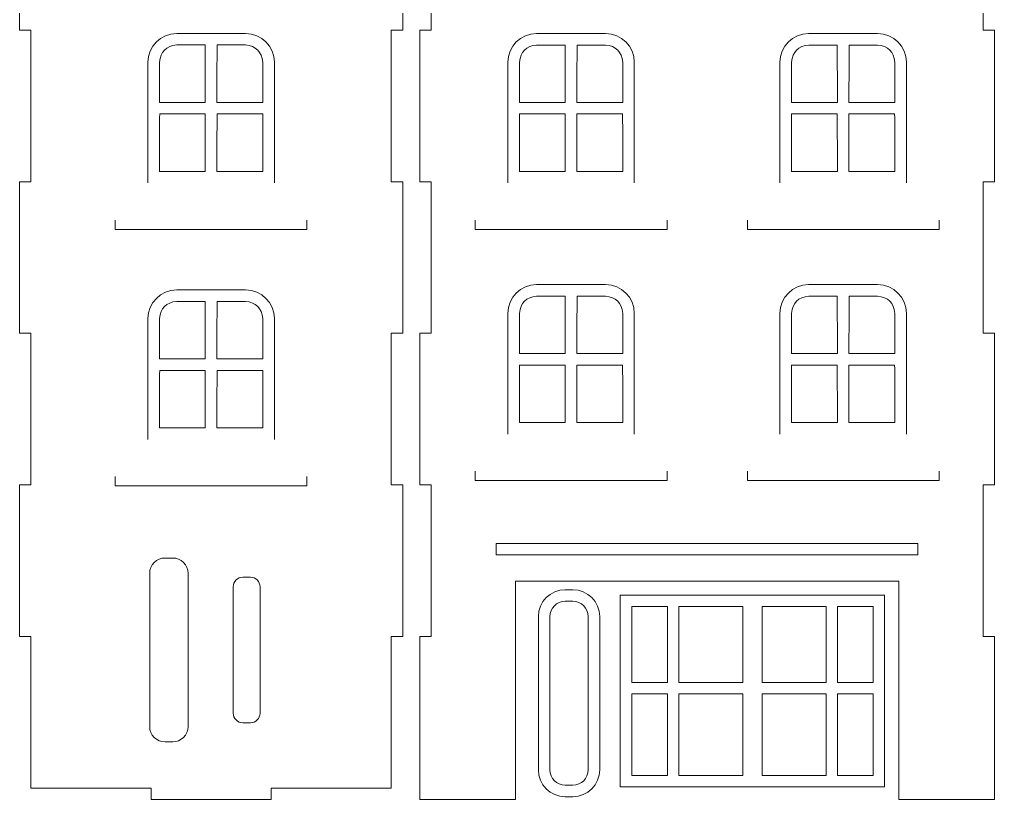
# Model space of a CAD drawing. Header units: millimetres. Extents: x -494 to 494, y -418 to 418.
# Drawn here: x 239.3 to 493.7, y -418.2 to -214.6 of the extents above; entities that cross this region are included whole.
import ezdxf

# ---------------------------------------------------------------- set-up
doc = ezdxf.new("R2010")
doc.units = ezdxf.units.MM
doc.header["$MEASUREMENT"] = 0

msp = doc.modelspace()

# ---------------------------------------------------------------- linework, layer by layer
at = {"lineweight": 9}
for points, knots in [([(242.263, -375.596), (242.263, -375.596), (242.263, -415.156), (242.263, -415.156), (242.263, -415.156), (242.263, -415.156), (273.603, -415.156), (273.603, -415.156), (273.603, -415.156), (273.603, -415.156), (273.603, -418.156), (273.603, -418.156), (273.603, -418.156), (273.603, -418.156), (304.933, -418.156), (304.933, -418.156), (304.933, -418.156), (304.933, -418.156), (304.933, -415.156), (304.933, -415.156), (304.933, -415.156), (304.933, -415.156), (336.263, -415.156), (336.263, -415.156), (336.263, -415.156), (336.263, -415.156), (336.263, -375.596), (336.263, -375.596), (336.263, -375.596), (336.263, -375.596), (339.263, -375.596), (339.263, -375.596), (339.263, -375.596), (339.263, -375.596), (339.263, -336.046), (339.263, -336.046), (339.263, -336.046), (339.263, -336.046), (336.263, -336.046), (336.263, -336.046), (336.263, -336.046), (336.263, -336.046), (336.263, -296.486), (336.263, -296.486), (336.263, -296.486), (336.263, -296.486), (339.263, -296.486), (339.263, -296.486), (339.263, -296.486), (339.263, -296.486), (339.263, -256.936), (339.263, -256.936), (339.263, -256.936), (339.263, -256.936), (336.263, -256.936), (336.263, -256.936), (336.263, -256.936), (336.263, -256.936), (336.263, -217.376), (336.263, -217.376), (336.263, -217.376), (336.263, -217.376), (339.263, -217.376), (339.263, -217.376), (339.263, -217.376), (339.263, -217.376), (339.263, -177.816), (339.263, -177.816), (339.263, -177.816), (339.263, -177.816), (336.263, -177.816), (336.263, -177.816), (336.263, -177.816), (336.263, -177.816), (336.263, -138.266), (336.263, -138.266), (336.263, -138.266), (336.263, -138.266), (339.263, -138.266), (339.263, -138.266), (339.263, -138.266), (339.263, -138.266), (339.263, -98.706), (339.263, -98.706), (339.263, -98.706), (339.263, -98.706), (336.263, -98.706), (336.263, -98.706), (336.263, -98.706), (336.263, -98.706), (336.263, -59.156), (336.263, -59.156), (336.263, -59.156), (336.263, -59.156), (339.263, -59.156), (339.263, -59.156), (339.263, -59.156), (339.263, -59.156), (339.263, -53.156), (339.263, -53.156), (339.263, -53.156), (339.263, -53.156), (304.933, -53.156), (304.933, -53.156), (304.933, -53.156), (304.933, -53.156), (304.933, -59.156), (304.933, -59.156), (304.933, -59.156), (304.933, -59.156), (273.603, -59.156), (273.603, -59.156), (273.603, -59.156), (273.603, -59.156), (273.603, -53.156), (273.603, -53.156), (273.603, -53.156), (273.603, -53.156), (239.263, -53.156), (239.263, -53.156), (239.263, -53.156), (239.263, -53.156), (239.263, -59.156), (239.263, -59.156), (239.263, -59.156), (239.263, -59.156), (242.263, -59.156), (242.263, -59.156), (242.263, -59.156), (242.263, -59.156), (242.263, -98.706), (242.263, -98.706), (242.263, -98.706), (242.263, -98.706), (239.263, -98.706), (239.263, -98.706), (239.263, -98.706), (239.263, -98.706), (239.263, -138.266), (239.263, -138.266), (239.263, -138.266), (239.263, -138.266), (242.263, -138.266), (242.263, -138.266), (242.263, -138.266), (242.263, -138.266), (242.263, -177.816), (242.263, -177.816), (242.263, -177.816), (242.263, -177.816), (239.263, -177.816), (239.263, -177.816), (239.263, -177.816), (239.263, -177.816), (239.263, -217.376), (239.263, -217.376), (239.263, -217.376), (239.263, -217.376), (242.263, -217.376), (242.263, -217.376), (242.263, -217.376), (242.263, -217.376), (242.263, -256.936), (242.263, -256.936), (242.263, -256.936), (242.263, -256.936), (239.263, -256.936), (239.263, -256.936), (239.263, -256.936), (239.263, -256.936), (239.263, -296.486), (239.263, -296.486), (239.263, -296.486), (239.263, -296.486), (242.263, -296.486), (242.263, -296.486), (242.263, -296.486), (242.263, -296.486), (242.263, -336.046), (242.263, -336.046), (242.263, -336.046), (242.263, -336.046), (239.263, -336.046), (239.263, -336.046), (239.263, -336.046), (239.263, -336.046), (239.263, -375.596), (239.263, -375.596), (239.263, -375.596), (239.263, -375.596), (242.263, -375.596), (242.263, -375.596)], [0, 0, 0, 0, 0.02040816, 0.02040816, 0.02040816, 0.02040816, 0.04081633, 0.04081633, 0.04081633, 0.04081633, 0.06122449, 0.06122449, 0.06122449, 0.06122449, 0.08163265, 0.08163265, 0.08163265, 0.08163265, 0.10204082, 0.10204082, 0.10204082, 0.10204082, 0.12244898, 0.12244898, 0.12244898, 0.12244898, 0.14285714, 0.14285714, 0.14285714, 0.14285714, 0.16326531, 0.16326531, 0.16326531, 0.16326531, 0.18367347, 0.18367347, 0.18367347, 0.18367347, 0.20408163, 0.20408163, 0.20408163, 0.20408163, 0.2244898, 0.2244898, 0.2244898, 0.2244898, 0.24489796, 0.24489796, 0.24489796, 0.24489796, 0.26530612, 0.26530612, 0.26530612, 0.26530612, 0.28571429, 0.28571429, 0.28571429, 0.28571429, 0.30612245, 0.30612245, 0.30612245, 0.30612245, 0.32653061, 0.32653061, 0.32653061, 0.32653061, 0.34693878, 0.34693878, 0.34693878, 0.34693878, 0.36734694, 0.36734694, 0.36734694, 0.36734694, 0.3877551, 0.3877551, 0.3877551, 0.3877551, 0.40816327, 0.40816327, 0.40816327, 0.40816327, 0.42857143, 0.42857143, 0.42857143, 0.42857143, 0.44897959, 0.44897959, 0.44897959, 0.44897959, 0.46938776, 0.46938776, 0.46938776, 0.46938776, 0.48979592, 0.48979592, 0.48979592, 0.48979592, 0.51020408, 0.51020408, 0.51020408, 0.51020408, 0.53061224, 0.53061224, 0.53061224, 0.53061224, 0.55102041, 0.55102041, 0.55102041, 0.55102041, 0.57142857, 0.57142857, 0.57142857, 0.57142857, 0.59183673, 0.59183673, 0.59183673, 0.59183673, 0.6122449, 0.6122449, 0.6122449, 0.6122449, 0.63265306, 0.63265306, 0.63265306, 0.63265306, 0.65306122, 0.65306122, 0.65306122, 0.65306122, 0.67346939, 0.67346939, 0.67346939, 0.67346939, 0.69387755, 0.69387755, 0.69387755, 0.69387755, 0.71428571, 0.71428571, 0.71428571, 0.71428571, 0.73469388, 0.73469388, 0.73469388, 0.73469388, 0.75510204, 0.75510204, 0.75510204, 0.75510204, 0.7755102, 0.7755102, 0.7755102, 0.7755102, 0.79591837, 0.79591837, 0.79591837, 0.79591837, 0.81632653, 0.81632653, 0.81632653, 0.81632653, 0.83673469, 0.83673469, 0.83673469, 0.83673469, 0.85714286, 0.85714286, 0.85714286, 0.85714286, 0.87755102, 0.87755102, 0.87755102, 0.87755102, 0.89795918, 0.89795918, 0.89795918, 0.89795918, 0.91836735, 0.91836735, 0.91836735, 0.91836735, 0.93877551, 0.93877551, 0.93877551, 0.93877551, 0.95918367, 0.95918367, 0.95918367, 0.95918367, 1, 1, 1, 1]), ([(343.6913, -375.5965), (343.6913, -375.5965), (343.6913, -418.1465), (343.6913, -418.1465), (343.6913, -418.1465), (343.6913, -418.1465), (368.6913, -418.1465), (368.6913, -418.1465), (368.6913, -418.1465), (368.6913, -418.1465), (368.6913, -361.1465), (368.6913, -361.1465), (368.6913, -361.1465), (368.6913, -361.1465), (468.6913, -361.1465), (468.6913, -361.1465), (468.6913, -361.1465), (468.6913, -361.1465), (468.6913, -418.1465), (468.6913, -418.1465), (468.6913, -418.1465), (468.6913, -418.1465), (493.6913, -418.1465), (493.6913, -418.1465), (493.6913, -418.1465), (493.6913, -418.1465), (493.6913, -375.5965), (493.6913, -375.5965), (493.6913, -375.5965), (493.6913, -375.5965), (490.6913, -375.5965), (490.6913, -375.5965), (490.6913, -375.5965), (490.6913, -375.5965), (490.6913, -336.0365), (490.6913, -336.0365), (490.6913, -336.0365), (490.6913, -336.0365), (493.6913, -336.0365), (493.6913, -336.0365), (493.6913, -336.0365), (493.6913, -336.0365), (493.6913, -296.4865), (493.6913, -296.4865), (493.6913, -296.4865), (493.6913, -296.4865), (490.6913, -296.4865), (490.6913, -296.4865), (490.6913, -296.4865), (490.6913, -296.4865), (490.6913, -256.9265), (490.6913, -256.9265), (490.6913, -256.9265), (490.6913, -256.9265), (493.6913, -256.9265), (493.6913, -256.9265), (493.6913, -256.9265), (493.6913, -256.9265), (493.6913, -217.3665), (493.6913, -217.3665), (493.6913, -217.3665), (493.6913, -217.3665), (490.6913, -217.3665), (490.6913, -217.3665), (490.6913, -217.3665), (490.6913, -217.3665), (490.6913, -177.8165), (490.6913, -177.8165), (490.6913, -177.8165), (490.6913, -177.8165), (493.6913, -177.8165), (493.6913, -177.8165), (493.6913, -177.8165), (493.6913, -177.8165), (493.6913, -138.2565), (493.6913, -138.2565), (493.6913, -138.2565), (493.6913, -138.2565), (490.6913, -138.2565), (490.6913, -138.2565), (490.6913, -138.2565), (490.6913, -138.2565), (490.6913, -98.7065), (490.6913, -98.7065), (490.6913, -98.7065), (490.6913, -98.7065), (493.6913, -98.7065), (493.6913, -98.7065), (493.6913, -98.7065), (493.6913, -98.7065), (493.6913, -59.1465), (493.6913, -59.1465), (493.6913, -59.1465), (493.6913, -59.1465), (490.6913, -59.1465), (490.6913, -59.1465), (490.6913, -59.1465), (490.6913, -59.1465), (490.6913, -53.1465), (490.6913, -53.1465), (490.6913, -53.1465), (490.6913, -53.1465), (463.6913, -53.1465), (463.6913, -53.1465), (463.6913, -53.1465), (463.6913, -53.1465), (463.6913, -59.1465), (463.6913, -59.1465), (463.6913, -59.1465), (463.6913, -59.1465), (433.6913, -59.1465), (433.6913, -59.1465), (433.6913, -59.1465), (433.6913, -59.1465), (433.6913, -53.1465), (433.6913, -53.1465), (433.6913, -53.1465), (433.6913, -53.1465), (403.6913, -53.1465), (403.6913, -53.1465), (403.6913, -53.1465), (403.6913, -53.1465), (403.6913, -59.1465), (403.6913, -59.1465), (403.6913, -59.1465), (403.6913, -59.1465), (373.6913, -59.1465), (373.6913, -59.1465), (373.6913, -59.1465), (373.6913, -59.1465), (373.6913, -53.1465), (373.6913, -53.1465), (373.6913, -53.1465), (373.6913, -53.1465), (346.6913, -53.1465), (346.6913, -53.1465), (346.6913, -53.1465), (346.6913, -53.1465), (346.6913, -59.1465), (346.6913, -59.1465), (346.6913, -59.1465), (346.6913, -59.1465), (343.6913, -59.1465), (343.6913, -59.1465), (343.6913, -59.1465), (343.6913, -59.1465), (343.6913, -98.7065), (343.6913, -98.7065), (343.6913, -98.7065), (343.6913, -98.7065), (346.6913, -98.7065), (346.6913, -98.7065), (346.6913, -98.7065), (346.6913, -98.7065), (346.6913, -138.2565), (346.6913, -138.2565), (346.6913, -138.2565), (346.6913, -138.2565), (343.6913, -138.2565), (343.6913, -138.2565), (343.6913, -138.2565), (343.6913, -138.2565), (343.6913, -177.8165), (343.6913, -177.8165), (343.6913, -177.8165), (343.6913, -177.8165), (346.6913, -177.8165), (346.6913, -177.8165), (346.6913, -177.8165), (346.6913, -177.8165), (346.6913, -217.3665), (346.6913, -217.3665), (346.6913, -217.3665), (346.6913, -217.3665), (343.6913, -217.3665), (343.6913, -217.3665), (343.6913, -217.3665), (343.6913, -217.3665), (343.6913, -256.9265), (343.6913, -256.9265), (343.6913, -256.9265), (343.6913, -256.9265), (346.6913, -256.9265), (346.6913, -256.9265), (346.6913, -256.9265), (346.6913, -256.9265), (346.6913, -296.4865), (346.6913, -296.4865), (346.6913, -296.4865), (346.6913, -296.4865), (343.6913, -296.4865), (343.6913, -296.4865), (343.6913, -296.4865), (343.6913, -296.4865), (343.6913, -336.0365), (343.6913, -336.0365), (343.6913, -336.0365), (343.6913, -336.0365), (346.6913, -336.0365), (346.6913, -336.0365), (346.6913, -336.0365), (346.6913, -336.0365), (346.6913, -375.5965), (346.6913, -375.5965), (346.6913, -375.5965), (346.6913, -375.5965), (343.6913, -375.5965), (343.6913, -375.5965)], [0, 0, 0, 0, 0.01886792, 0.01886792, 0.01886792, 0.01886792, 0.03773585, 0.03773585, 0.03773585, 0.03773585, 0.05660377, 0.05660377, 0.05660377, 0.05660377, 0.0754717, 0.0754717, 0.0754717, 0.0754717, 0.09433962, 0.09433962, 0.09433962, 0.09433962, 0.11320755, 0.11320755, 0.11320755, 0.11320755, 0.13207547, 0.13207547, 0.13207547, 0.13207547, 0.1509434, 0.1509434, 0.1509434, 0.1509434, 0.16981132, 0.16981132, 0.16981132, 0.16981132, 0.18867925, 0.18867925, 0.18867925, 0.18867925, 0.20754717, 0.20754717, 0.20754717, 0.20754717, 0.22641509, 0.22641509, 0.22641509, 0.22641509, 0.24528302, 0.24528302, 0.24528302, 0.24528302, 0.26415094, 0.26415094, 0.26415094, 0.26415094, 0.28301887, 0.28301887, 0.28301887, 0.28301887, 0.30188679, 0.30188679, 0.30188679, 0.30188679, 0.32075472, 0.32075472, 0.32075472, 0.32075472, 0.33962264, 0.33962264, 0.33962264, 0.33962264, 0.35849057, 0.35849057, 0.35849057, 0.35849057, 0.37735849, 0.37735849, 0.37735849, 0.37735849, 0.39622642, 0.39622642, 0.39622642, 0.39622642, 0.41509434, 0.41509434, 0.41509434, 0.41509434, 0.43396226, 0.43396226, 0.43396226, 0.43396226, 0.45283019, 0.45283019, 0.45283019, 0.45283019, 0.47169811, 0.47169811, 0.47169811, 0.47169811, 0.49056604, 0.49056604, 0.49056604, 0.49056604, 0.50943396, 0.50943396, 0.50943396, 0.50943396, 0.52830189, 0.52830189, 0.52830189, 0.52830189, 0.54716981, 0.54716981, 0.54716981, 0.54716981, 0.56603774, 0.56603774, 0.56603774, 0.56603774, 0.58490566, 0.58490566, 0.58490566, 0.58490566, 0.60377358, 0.60377358, 0.60377358, 0.60377358, 0.62264151, 0.62264151, 0.62264151, 0.62264151, 0.64150943, 0.64150943, 0.64150943, 0.64150943, 0.66037736, 0.66037736, 0.66037736, 0.66037736, 0.67924528, 0.67924528, 0.67924528, 0.67924528, 0.69811321, 0.69811321, 0.69811321, 0.69811321, 0.71698113, 0.71698113, 0.71698113, 0.71698113, 0.73584906, 0.73584906, 0.73584906, 0.73584906, 0.75471698, 0.75471698, 0.75471698, 0.75471698, 0.77358491, 0.77358491, 0.77358491, 0.77358491, 0.79245283, 0.79245283, 0.79245283, 0.79245283, 0.81132075, 0.81132075, 0.81132075, 0.81132075, 0.83018868, 0.83018868, 0.83018868, 0.83018868, 0.8490566, 0.8490566, 0.8490566, 0.8490566, 0.86792453, 0.86792453, 0.86792453, 0.86792453, 0.88679245, 0.88679245, 0.88679245, 0.88679245, 0.90566038, 0.90566038, 0.90566038, 0.90566038, 0.9245283, 0.9245283, 0.9245283, 0.9245283, 0.94339623, 0.94339623, 0.94339623, 0.94339623, 0.96226415, 0.96226415, 0.96226415, 0.96226415, 1, 1, 1, 1]), ([(275.7768, -225.7465), (275.7768, -233.7466), (275.7768, -236.2252), (275.7768, -236.2252), (275.7768, -236.2252), (284.7768, -236.2251), (287.7551, -236.2251), (287.7551, -236.2251), (287.7551, -236.2251), (287.7551, -225.2251), (287.6893, -221.2465), (287.6893, -221.2465), (287.6893, -221.2465), (281.6892, -221.2465), (280.2767, -221.2465), (280.2767, -221.2465), (280.2767, -221.2465), (277.5576, -221.4967), (276.0576, -222.9967), (275.7768, -225.7465)], [0, 0, 0, 0, 0.16666667, 0.16666667, 0.16666667, 0.16666667, 0.33333333, 0.33333333, 0.33333333, 0.33333333, 0.5, 0.5, 0.5, 0.5, 0.66666667, 0.66666667, 0.66666667, 0.66666667, 1, 1, 1, 1]), ([(302.7552, -225.7465), (302.7552, -233.7466), (302.7552, -236.2252), (302.7552, -236.2252), (302.7552, -236.2252), (293.7552, -236.2251), (290.7769, -236.2251), (290.7769, -236.2251), (290.7769, -236.2251), (290.7769, -225.2251), (290.8427, -221.2465), (290.8427, -221.2465), (290.8427, -221.2465), (296.8428, -221.2465), (298.2553, -221.2465), (298.2553, -221.2465), (298.2553, -221.2465), (300.9744, -221.4967), (302.4744, -222.9967), (302.7552, -225.7465)], [0, 0, 0, 0, 0.16666667, 0.16666667, 0.16666667, 0.16666667, 0.33333333, 0.33333333, 0.33333333, 0.33333333, 0.5, 0.5, 0.5, 0.5, 0.66666667, 0.66666667, 0.66666667, 0.66666667, 1, 1, 1, 1]), ([(369.7183, -225.7567), (369.7183, -233.7568), (369.7183, -236.2354), (369.7183, -236.2354), (369.7183, -236.2354), (378.7183, -236.2353), (381.6966, -236.2353), (381.6966, -236.2353), (381.6966, -236.2353), (381.6966, -225.2353), (381.6308, -221.2567), (381.6308, -221.2567), (381.6308, -221.2567), (375.6307, -221.2567), (374.2182, -221.2567), (374.2182, -221.2567), (374.2182, -221.2567), (371.4991, -221.5069), (369.9991, -223.0069), (369.7183, -225.7567)], [0, 0, 0, 0, 0.16666667, 0.16666667, 0.16666667, 0.16666667, 0.33333333, 0.33333333, 0.33333333, 0.33333333, 0.5, 0.5, 0.5, 0.5, 0.66666667, 0.66666667, 0.66666667, 0.66666667, 1, 1, 1, 1]), ([(396.6967, -225.7567), (396.6967, -233.7568), (396.6967, -236.2354), (396.6967, -236.2354), (396.6967, -236.2354), (387.6967, -236.2353), (384.7184, -236.2353), (384.7184, -236.2353), (384.7184, -236.2353), (384.7184, -225.2353), (384.7842, -221.2567), (384.7842, -221.2567), (384.7842, -221.2567), (390.7843, -221.2567), (392.1968, -221.2567), (392.1968, -221.2567), (392.1968, -221.2567), (394.9159, -221.5069), (396.4159, -223.0069), (396.6967, -225.7567)], [0, 0, 0, 0, 0.16666667, 0.16666667, 0.16666667, 0.16666667, 0.33333333, 0.33333333, 0.33333333, 0.33333333, 0.5, 0.5, 0.5, 0.5, 0.66666667, 0.66666667, 0.66666667, 0.66666667, 1, 1, 1, 1]), ([(440.7183, -225.7567), (440.7183, -233.7568), (440.7183, -236.2354), (440.7183, -236.2354), (440.7183, -236.2354), (449.7183, -236.2353), (452.6966, -236.2353), (452.6966, -236.2353), (452.6966, -236.2353), (452.6966, -225.2353), (452.6308, -221.2567), (452.6308, -221.2567), (452.6308, -221.2567), (446.6307, -221.2567), (445.2182, -221.2567), (445.2182, -221.2567), (445.2182, -221.2567), (442.4991, -221.5069), (440.9991, -223.0069), (440.7183, -225.7567)], [0, 0, 0, 0, 0.16666667, 0.16666667, 0.16666667, 0.16666667, 0.33333333, 0.33333333, 0.33333333, 0.33333333, 0.5, 0.5, 0.5, 0.5, 0.66666667, 0.66666667, 0.66666667, 0.66666667, 1, 1, 1, 1]), ([(467.6967, -225.7567), (467.6967, -233.7568), (467.6967, -236.2354), (467.6967, -236.2354), (467.6967, -236.2354), (458.6967, -236.2353), (455.7184, -236.2353), (455.7184, -236.2353), (455.7184, -236.2353), (455.7184, -225.2353), (455.7842, -221.2567), (455.7842, -221.2567), (455.7842, -221.2567), (461.7843, -221.2567), (463.1968, -221.2567), (463.1968, -221.2567), (463.1968, -221.2567), (465.9159, -221.5069), (467.4159, -223.0069), (467.6967, -225.7567)], [0, 0, 0, 0, 0.16666667, 0.16666667, 0.16666667, 0.16666667, 0.33333333, 0.33333333, 0.33333333, 0.33333333, 0.5, 0.5, 0.5, 0.5, 0.66666667, 0.66666667, 0.66666667, 0.66666667, 1, 1, 1, 1]), ([(287.7552, -239.2465), (287.7552, -247.2466), (287.7552, -254.2252), (287.7552, -254.2252), (287.7552, -254.2252), (278.7552, -254.2251), (275.7769, -254.2251), (275.7769, -254.2251), (275.7769, -254.2251), (275.7769, -243.2251), (275.8427, -239.2465), (275.8427, -239.2465), (275.8427, -239.2465), (281.8428, -239.2465), (287.7552, -239.2465), (287.7552, -239.2465)], [0, 0, 0, 0, 0.2, 0.2, 0.2, 0.2, 0.4, 0.4, 0.4, 0.4, 0.6, 0.6, 0.6, 0.6, 1, 1, 1, 1]), ([(302.7552, -239.2465), (302.7552, -247.2466), (302.7552, -254.2252), (302.7552, -254.2252), (302.7552, -254.2252), (293.7552, -254.2251), (290.7769, -254.2251), (290.7769, -254.2251), (290.7769, -254.2251), (290.7769, -243.2251), (290.8427, -239.2465), (290.8427, -239.2465), (290.8427, -239.2465), (296.8428, -239.2465), (302.7552, -239.2465), (302.7552, -239.2465)], [0, 0, 0, 0, 0.2, 0.2, 0.2, 0.2, 0.4, 0.4, 0.4, 0.4, 0.6, 0.6, 0.6, 0.6, 1, 1, 1, 1]), ([(369.7183, -239.2567), (369.7183, -247.2568), (369.7183, -254.2354), (369.7183, -254.2354), (369.7183, -254.2354), (378.7183, -254.2353), (381.6966, -254.2353), (381.6966, -254.2353), (381.6966, -254.2353), (381.6966, -243.2353), (381.6308, -239.2567), (381.6308, -239.2567), (381.6308, -239.2567), (375.6307, -239.2567), (369.7183, -239.2567), (369.7183, -239.2567)], [0, 0, 0, 0, 0.2, 0.2, 0.2, 0.2, 0.4, 0.4, 0.4, 0.4, 0.6, 0.6, 0.6, 0.6, 1, 1, 1, 1]), ([(384.7183, -239.2567), (384.7183, -247.2568), (384.7183, -254.2354), (384.7183, -254.2354), (384.7183, -254.2354), (393.7183, -254.2353), (396.6966, -254.2353), (396.6966, -254.2353), (396.6966, -254.2353), (396.6966, -243.2353), (396.6308, -239.2567), (396.6308, -239.2567), (396.6308, -239.2567), (390.6307, -239.2567), (384.7183, -239.2567), (384.7183, -239.2567)], [0, 0, 0, 0, 0.2, 0.2, 0.2, 0.2, 0.4, 0.4, 0.4, 0.4, 0.6, 0.6, 0.6, 0.6, 1, 1, 1, 1]), ([(440.7183, -239.2567), (440.7183, -247.2568), (440.7183, -254.2354), (440.7183, -254.2354), (440.7183, -254.2354), (449.7183, -254.2353), (452.6966, -254.2353), (452.6966, -254.2353), (452.6966, -254.2353), (452.6966, -243.2353), (452.6308, -239.2567), (452.6308, -239.2567), (452.6308, -239.2567), (446.6307, -239.2567), (440.7183, -239.2567), (440.7183, -239.2567)], [0, 0, 0, 0, 0.2, 0.2, 0.2, 0.2, 0.4, 0.4, 0.4, 0.4, 0.6, 0.6, 0.6, 0.6, 1, 1, 1, 1]), ([(455.7183, -239.2567), (455.7183, -247.2568), (455.7183, -254.2354), (455.7183, -254.2354), (455.7183, -254.2354), (464.7183, -254.2353), (467.6966, -254.2353), (467.6966, -254.2353), (467.6966, -254.2353), (467.6966, -243.2353), (467.6308, -239.2567), (467.6308, -239.2567), (467.6308, -239.2567), (461.6307, -239.2567), (455.7183, -239.2567), (455.7183, -239.2567)], [0, 0, 0, 0, 0.2, 0.2, 0.2, 0.2, 0.4, 0.4, 0.4, 0.4, 0.6, 0.6, 0.6, 0.6, 1, 1, 1, 1]), ([(369.7183, -291.2865), (369.7183, -299.2866), (369.7183, -301.7652), (369.7183, -301.7652), (369.7183, -301.7652), (378.7183, -301.7651), (381.6966, -301.7651), (381.6966, -301.7651), (381.6966, -301.7651), (381.6966, -290.7651), (381.6308, -286.7865), (381.6308, -286.7865), (381.6308, -286.7865), (375.6307, -286.7865), (374.2182, -286.7865), (374.2182, -286.7865), (374.2182, -286.7865), (371.4991, -287.0367), (369.9991, -288.5367), (369.7183, -291.2865)], [0, 0, 0, 0, 0.16666667, 0.16666667, 0.16666667, 0.16666667, 0.33333333, 0.33333333, 0.33333333, 0.33333333, 0.5, 0.5, 0.5, 0.5, 0.66666667, 0.66666667, 0.66666667, 0.66666667, 1, 1, 1, 1]), ([(396.6967, -291.2865), (396.6967, -299.2866), (396.6967, -301.7652), (396.6967, -301.7652), (396.6967, -301.7652), (387.6967, -301.7651), (384.7184, -301.7651), (384.7184, -301.7651), (384.7184, -301.7651), (384.7184, -290.7651), (384.7842, -286.7865), (384.7842, -286.7865), (384.7842, -286.7865), (390.7843, -286.7865), (392.1968, -286.7865), (392.1968, -286.7865), (392.1968, -286.7865), (394.9159, -287.0367), (396.4159, -288.5367), (396.6967, -291.2865)], [0, 0, 0, 0, 0.16666667, 0.16666667, 0.16666667, 0.16666667, 0.33333333, 0.33333333, 0.33333333, 0.33333333, 0.5, 0.5, 0.5, 0.5, 0.66666667, 0.66666667, 0.66666667, 0.66666667, 1, 1, 1, 1]), ([(440.7183, -291.2865), (440.7183, -299.2866), (440.7183, -301.7652), (440.7183, -301.7652), (440.7183, -301.7652), (449.7183, -301.7651), (452.6966, -301.7651), (452.6966, -301.7651), (452.6966, -301.7651), (452.6966, -290.7651), (452.6308, -286.7865), (452.6308, -286.7865), (452.6308, -286.7865), (446.6307, -286.7865), (445.2182, -286.7865), (445.2182, -286.7865), (445.2182, -286.7865), (442.4991, -287.0367), (440.9991, -288.5367), (440.7183, -291.2865)], [0, 0, 0, 0, 0.16666667, 0.16666667, 0.16666667, 0.16666667, 0.33333333, 0.33333333, 0.33333333, 0.33333333, 0.5, 0.5, 0.5, 0.5, 0.66666667, 0.66666667, 0.66666667, 0.66666667, 1, 1, 1, 1]), ([(467.6967, -291.2865), (467.6967, -299.2866), (467.6967, -301.7652), (467.6967, -301.7652), (467.6967, -301.7652), (458.6967, -301.7651), (455.7184, -301.7651), (455.7184, -301.7651), (455.7184, -301.7651), (455.7184, -290.7651), (455.7842, -286.7865), (455.7842, -286.7865), (455.7842, -286.7865), (461.7843, -286.7865), (463.1968, -286.7865), (463.1968, -286.7865), (463.1968, -286.7865), (465.9159, -287.0367), (467.4159, -288.5367), (467.6967, -291.2865)], [0, 0, 0, 0, 0.16666667, 0.16666667, 0.16666667, 0.16666667, 0.33333333, 0.33333333, 0.33333333, 0.33333333, 0.5, 0.5, 0.5, 0.5, 0.66666667, 0.66666667, 0.66666667, 0.66666667, 1, 1, 1, 1]), ([(275.7768, -292.6671), (275.7768, -300.6672), (275.7768, -303.1458), (275.7768, -303.1458), (275.7768, -303.1458), (284.7768, -303.1457), (287.7551, -303.1457), (287.7551, -303.1457), (287.7551, -303.1457), (287.7551, -292.1457), (287.6893, -288.1671), (287.6893, -288.1671), (287.6893, -288.1671), (281.6892, -288.1671), (280.2767, -288.1671), (280.2767, -288.1671), (280.2767, -288.1671), (277.5576, -288.4173), (276.0576, -289.9173), (275.7768, -292.6671)], [0, 0, 0, 0, 0.16666667, 0.16666667, 0.16666667, 0.16666667, 0.33333333, 0.33333333, 0.33333333, 0.33333333, 0.5, 0.5, 0.5, 0.5, 0.66666667, 0.66666667, 0.66666667, 0.66666667, 1, 1, 1, 1]), ([(302.7552, -292.6671), (302.7552, -300.6672), (302.7552, -303.1458), (302.7552, -303.1458), (302.7552, -303.1458), (293.7552, -303.1457), (290.7769, -303.1457), (290.7769, -303.1457), (290.7769, -303.1457), (290.7769, -292.1457), (290.8427, -288.1671), (290.8427, -288.1671), (290.8427, -288.1671), (296.8428, -288.1671), (298.2553, -288.1671), (298.2553, -288.1671), (298.2553, -288.1671), (300.9744, -288.4173), (302.4744, -289.9173), (302.7552, -292.6671)], [0, 0, 0, 0, 0.16666667, 0.16666667, 0.16666667, 0.16666667, 0.33333333, 0.33333333, 0.33333333, 0.33333333, 0.5, 0.5, 0.5, 0.5, 0.66666667, 0.66666667, 0.66666667, 0.66666667, 1, 1, 1, 1]), ([(369.7183, -304.7865), (369.7183, -312.7866), (369.7183, -319.7652), (369.7183, -319.7652), (369.7183, -319.7652), (378.7183, -319.7651), (381.6966, -319.7651), (381.6966, -319.7651), (381.6966, -319.7651), (381.6966, -308.7651), (381.6308, -304.7865), (381.6308, -304.7865), (381.6308, -304.7865), (375.6307, -304.7865), (369.7183, -304.7865), (369.7183, -304.7865)], [0, 0, 0, 0, 0.2, 0.2, 0.2, 0.2, 0.4, 0.4, 0.4, 0.4, 0.6, 0.6, 0.6, 0.6, 1, 1, 1, 1]), ([(384.7183, -304.7865), (384.7183, -312.7866), (384.7183, -319.7652), (384.7183, -319.7652), (384.7183, -319.7652), (393.7183, -319.7651), (396.6966, -319.7651), (396.6966, -319.7651), (396.6966, -319.7651), (396.6966, -308.7651), (396.6308, -304.7865), (396.6308, -304.7865), (396.6308, -304.7865), (390.6307, -304.7865), (384.7183, -304.7865), (384.7183, -304.7865)], [0, 0, 0, 0, 0.2, 0.2, 0.2, 0.2, 0.4, 0.4, 0.4, 0.4, 0.6, 0.6, 0.6, 0.6, 1, 1, 1, 1]), ([(440.7183, -304.7865), (440.7183, -312.7866), (440.7183, -319.7652), (440.7183, -319.7652), (440.7183, -319.7652), (449.7183, -319.7651), (452.6966, -319.7651), (452.6966, -319.7651), (452.6966, -319.7651), (452.6966, -308.7651), (452.6308, -304.7865), (452.6308, -304.7865), (452.6308, -304.7865), (446.6307, -304.7865), (440.7183, -304.7865), (440.7183, -304.7865)], [0, 0, 0, 0, 0.2, 0.2, 0.2, 0.2, 0.4, 0.4, 0.4, 0.4, 0.6, 0.6, 0.6, 0.6, 1, 1, 1, 1]), ([(455.7183, -304.7865), (455.7183, -312.7866), (455.7183, -319.7652), (455.7183, -319.7652), (455.7183, -319.7652), (464.7183, -319.7651), (467.6966, -319.7651), (467.6966, -319.7651), (467.6966, -319.7651), (467.6966, -308.7651), (467.6308, -304.7865), (467.6308, -304.7865), (467.6308, -304.7865), (461.6307, -304.7865), (455.7183, -304.7865), (455.7183, -304.7865)], [0, 0, 0, 0, 0.2, 0.2, 0.2, 0.2, 0.4, 0.4, 0.4, 0.4, 0.6, 0.6, 0.6, 0.6, 1, 1, 1, 1]), ([(287.7552, -306.1671), (287.7552, -314.1672), (287.7552, -321.1458), (287.7552, -321.1458), (287.7552, -321.1458), (278.7552, -321.1457), (275.7769, -321.1457), (275.7769, -321.1457), (275.7769, -321.1457), (275.7769, -310.1457), (275.8427, -306.1671), (275.8427, -306.1671), (275.8427, -306.1671), (281.8428, -306.1671), (287.7552, -306.1671), (287.7552, -306.1671)], [0, 0, 0, 0, 0.2, 0.2, 0.2, 0.2, 0.4, 0.4, 0.4, 0.4, 0.6, 0.6, 0.6, 0.6, 1, 1, 1, 1]), ([(302.7552, -306.1671), (302.7552, -314.1672), (302.7552, -321.1458), (302.7552, -321.1458), (302.7552, -321.1458), (293.7552, -321.1457), (290.7769, -321.1457), (290.7769, -321.1457), (290.7769, -321.1457), (290.7769, -310.1457), (290.8427, -306.1671), (290.8427, -306.1671), (290.8427, -306.1671), (296.8428, -306.1671), (302.7552, -306.1671), (302.7552, -306.1671)], [0, 0, 0, 0, 0.2, 0.2, 0.2, 0.2, 0.4, 0.4, 0.4, 0.4, 0.6, 0.6, 0.6, 0.6, 1, 1, 1, 1]), ([(473.6913, -351.3465), (473.6913, -351.3465), (363.6913, -351.3465), (363.6913, -351.3465), (363.6913, -351.3465), (363.6913, -351.3465), (363.6913, -354.3465), (363.6913, -354.3465), (363.6913, -354.3465), (363.6913, -354.3465), (473.6913, -354.3465), (473.6913, -354.3465), (473.6913, -354.3465), (473.6913, -354.3465), (473.6913, -351.3465), (473.6913, -351.3465)], [0, 0, 0, 0, 0.2, 0.2, 0.2, 0.2, 0.4, 0.4, 0.4, 0.4, 0.6, 0.6, 0.6, 0.6, 1, 1, 1, 1]), ([(279.2338, -355.1331), (279.2338, -355.1331), (277.2338, -355.1331), (277.2338, -355.1331), (277.2338, -355.1331), (275.0338, -355.1331), (273.2338, -356.9331), (273.2338, -359.1331), (273.2338, -359.1331), (273.2338, -359.1331), (273.2338, -399.1331), (273.2338, -399.1331), (273.2338, -399.1331), (273.2338, -401.3331), (275.0338, -403.1331), (277.2338, -403.1331), (277.2338, -403.1331), (277.2338, -403.1331), (279.2338, -403.1331), (279.2338, -403.1331), (279.2338, -403.1331), (281.4338, -403.1331), (283.2338, -401.3331), (283.2338, -399.1331), (283.2338, -399.1331), (283.2338, -399.1331), (283.2338, -359.1331), (283.2338, -359.1331), (283.2338, -359.1331), (283.2338, -356.9331), (281.4338, -355.1331), (279.2338, -355.1331)], [0, 0, 0, 0, 0.11111111, 0.11111111, 0.11111111, 0.11111111, 0.22222222, 0.22222222, 0.22222222, 0.22222222, 0.33333333, 0.33333333, 0.33333333, 0.33333333, 0.44444444, 0.44444444, 0.44444444, 0.44444444, 0.55555556, 0.55555556, 0.55555556, 0.55555556, 0.66666667, 0.66666667, 0.66666667, 0.66666667, 0.77777778, 0.77777778, 0.77777778, 0.77777778, 1, 1, 1, 1]), ([(297.5338, -360.1331), (297.5338, -360.1331), (299.5338, -360.1331), (299.5338, -360.1331), (299.5338, -360.1331), (300.9068, -360.1331), (302.0338, -361.2601), (302.0338, -362.6331), (302.0338, -362.6331), (302.0338, -362.6331), (302.0338, -395.6331), (302.0338, -395.6331), (302.0338, -395.6331), (302.0338, -397.0061), (300.9068, -398.1331), (299.5338, -398.1331), (299.5338, -398.1331), (299.5338, -398.1331), (297.5338, -398.1331), (297.5338, -398.1331), (297.5338, -398.1331), (296.1608, -398.1331), (295.0338, -397.0061), (295.0338, -395.6331), (295.0338, -395.6331), (295.0338, -395.6331), (295.0338, -362.6331), (295.0338, -362.6331), (295.0338, -362.6331), (295.0338, -361.2601), (296.1608, -360.1331), (297.5338, -360.1331)], [0, 0, 0, 0, 0.11111111, 0.11111111, 0.11111111, 0.11111111, 0.22222222, 0.22222222, 0.22222222, 0.22222222, 0.33333333, 0.33333333, 0.33333333, 0.33333333, 0.44444444, 0.44444444, 0.44444444, 0.44444444, 0.55555556, 0.55555556, 0.55555556, 0.55555556, 0.66666667, 0.66666667, 0.66666667, 0.66666667, 0.77777778, 0.77777778, 0.77777778, 0.77777778, 1, 1, 1, 1]), ([(383.665, -363.424), (383.665, -363.424), (381.665, -363.424), (381.665, -363.424), (381.665, -363.424), (377.8131, -363.424), (374.665, -366.5721), (374.665, -370.424), (374.665, -370.424), (374.665, -370.424), (374.665, -410.424), (374.665, -410.424), (374.665, -410.424), (374.665, -414.2759), (377.8131, -417.424), (381.665, -417.424), (381.665, -417.424), (381.665, -417.424), (383.665, -417.424), (383.665, -417.424), (383.665, -417.424), (387.5169, -417.424), (390.665, -414.2759), (390.665, -410.424), (390.665, -410.424), (390.665, -410.424), (390.665, -370.424), (390.665, -370.424), (390.665, -370.424), (390.665, -366.5721), (387.5169, -363.424), (383.665, -363.424)], [0, 0, 0, 0, 0.11111111, 0.11111111, 0.11111111, 0.11111111, 0.22222222, 0.22222222, 0.22222222, 0.22222222, 0.33333333, 0.33333333, 0.33333333, 0.33333333, 0.44444444, 0.44444444, 0.44444444, 0.44444444, 0.55555556, 0.55555556, 0.55555556, 0.55555556, 0.66666667, 0.66666667, 0.66666667, 0.66666667, 0.77777778, 0.77777778, 0.77777778, 0.77777778, 1, 1, 1, 1]), ([(465.0234, -364.8641), (465.0234, -364.8641), (396.0234, -364.8641), (396.0234, -364.8641), (396.0234, -364.8641), (396.0234, -364.8641), (396.0234, -414.8641), (396.0234, -414.8641), (396.0234, -414.8641), (396.0234, -414.8641), (465.0234, -414.8641), (465.0234, -414.8641), (465.0234, -414.8641), (465.0234, -414.8641), (465.0234, -364.8641), (465.0234, -364.8641)], [0, 0, 0, 0, 0.2, 0.2, 0.2, 0.2, 0.4, 0.4, 0.4, 0.4, 0.6, 0.6, 0.6, 0.6, 1, 1, 1, 1]), ([(383.665, -366.424), (383.665, -366.424), (381.665, -366.424), (381.665, -366.424), (381.665, -366.424), (379.465, -366.424), (377.665, -368.224), (377.665, -370.424), (377.665, -370.424), (377.665, -370.424), (377.665, -410.424), (377.665, -410.424), (377.665, -410.424), (377.665, -412.624), (379.465, -414.424), (381.665, -414.424), (381.665, -414.424), (381.665, -414.424), (383.665, -414.424), (383.665, -414.424), (383.665, -414.424), (385.865, -414.424), (387.665, -412.624), (387.665, -410.424), (387.665, -410.424), (387.665, -410.424), (387.665, -370.424), (387.665, -370.424), (387.665, -370.424), (387.665, -368.224), (385.865, -366.424), (383.665, -366.424)], [0, 0, 0, 0, 0.11111111, 0.11111111, 0.11111111, 0.11111111, 0.22222222, 0.22222222, 0.22222222, 0.22222222, 0.33333333, 0.33333333, 0.33333333, 0.33333333, 0.44444444, 0.44444444, 0.44444444, 0.44444444, 0.55555556, 0.55555556, 0.55555556, 0.55555556, 0.66666667, 0.66666667, 0.66666667, 0.66666667, 0.77777778, 0.77777778, 0.77777778, 0.77777778, 1, 1, 1, 1]), ([(408.3234, -367.8041), (408.3234, -367.8041), (399.0234, -367.8041), (399.0234, -367.8041), (399.0234, -367.8041), (399.0234, -367.8041), (399.0234, -387.5941), (399.0234, -387.5941), (399.0234, -387.5941), (399.0234, -387.5941), (408.3234, -387.5941), (408.3234, -387.5941), (408.3234, -387.5941), (408.3234, -387.5941), (408.3234, -367.8041), (408.3234, -367.8041)], [0, 0, 0, 0, 0.2, 0.2, 0.2, 0.2, 0.4, 0.4, 0.4, 0.4, 0.6, 0.6, 0.6, 0.6, 1, 1, 1, 1]), ([(428.0234, -367.8041), (428.0234, -367.8041), (411.3234, -367.8041), (411.3234, -367.8041), (411.3234, -367.8041), (411.3234, -367.8041), (411.3234, -387.5941), (411.3234, -387.5941), (411.3234, -387.5941), (411.3234, -387.5941), (428.0234, -387.5941), (428.0234, -387.5941), (428.0234, -387.5941), (428.0234, -387.5941), (428.0234, -367.8041), (428.0234, -367.8041)], [0, 0, 0, 0, 0.2, 0.2, 0.2, 0.2, 0.4, 0.4, 0.4, 0.4, 0.6, 0.6, 0.6, 0.6, 1, 1, 1, 1]), ([(449.7234, -367.8041), (449.7234, -367.8041), (433.0234, -367.8041), (433.0234, -367.8041), (433.0234, -367.8041), (433.0234, -367.8041), (433.0234, -387.5941), (433.0234, -387.5941), (433.0234, -387.5941), (433.0234, -387.5941), (449.7234, -387.5941), (449.7234, -387.5941), (449.7234, -387.5941), (449.7234, -387.5941), (449.7234, -367.8041), (449.7234, -367.8041)], [0, 0, 0, 0, 0.2, 0.2, 0.2, 0.2, 0.4, 0.4, 0.4, 0.4, 0.6, 0.6, 0.6, 0.6, 1, 1, 1, 1]), ([(462.0234, -367.8041), (462.0234, -367.8041), (452.7234, -367.8041), (452.7234, -367.8041), (452.7234, -367.8041), (452.7234, -367.8041), (452.7234, -387.5941), (452.7234, -387.5941), (452.7234, -387.5941), (452.7234, -387.5941), (462.0234, -387.5941), (462.0234, -387.5941), (462.0234, -387.5941), (462.0234, -387.5941), (462.0234, -367.8041), (462.0234, -367.8041)], [0, 0, 0, 0, 0.2, 0.2, 0.2, 0.2, 0.4, 0.4, 0.4, 0.4, 0.6, 0.6, 0.6, 0.6, 1, 1, 1, 1]), ([(399.0234, -411.8641), (399.0234, -411.8641), (408.3234, -411.8641), (408.3234, -411.8641), (408.3234, -411.8641), (408.3234, -411.8641), (408.3234, -390.5841), (408.3234, -390.5841), (408.3234, -390.5841), (408.3234, -390.5841), (399.0234, -390.5841), (399.0234, -390.5841), (399.0234, -390.5841), (399.0234, -390.5841), (399.0234, -411.8641), (399.0234, -411.8641)], [0, 0, 0, 0, 0.2, 0.2, 0.2, 0.2, 0.4, 0.4, 0.4, 0.4, 0.6, 0.6, 0.6, 0.6, 1, 1, 1, 1]), ([(411.3234, -411.8641), (411.3234, -411.8641), (428.0234, -411.8641), (428.0234, -411.8641), (428.0234, -411.8641), (428.0234, -411.8641), (428.0234, -390.5841), (428.0234, -390.5841), (428.0234, -390.5841), (428.0234, -390.5841), (411.3234, -390.5841), (411.3234, -390.5841), (411.3234, -390.5841), (411.3234, -390.5841), (411.3234, -411.8641), (411.3234, -411.8641)], [0, 0, 0, 0, 0.2, 0.2, 0.2, 0.2, 0.4, 0.4, 0.4, 0.4, 0.6, 0.6, 0.6, 0.6, 1, 1, 1, 1]), ([(433.0234, -411.8641), (433.0234, -411.8641), (449.7234, -411.8641), (449.7234, -411.8641), (449.7234, -411.8641), (449.7234, -411.8641), (449.7234, -390.5841), (449.7234, -390.5841), (449.7234, -390.5841), (449.7234, -390.5841), (433.0234, -390.5841), (433.0234, -390.5841), (433.0234, -390.5841), (433.0234, -390.5841), (433.0234, -411.8641), (433.0234, -411.8641)], [0, 0, 0, 0, 0.2, 0.2, 0.2, 0.2, 0.4, 0.4, 0.4, 0.4, 0.6, 0.6, 0.6, 0.6, 1, 1, 1, 1]), ([(462.0234, -411.8641), (462.0234, -411.8641), (462.0234, -390.5841), (462.0234, -390.5841), (462.0234, -390.5841), (462.0234, -390.5841), (452.7234, -390.5841), (452.7234, -390.5841), (452.7234, -390.5841), (452.7234, -390.5841), (452.7234, -411.8641), (452.7234, -411.8641), (452.7234, -411.8641), (452.7234, -411.8641), (462.0234, -411.8641), (462.0234, -411.8641)], [0, 0, 0, 0, 0.2, 0.2, 0.2, 0.2, 0.4, 0.4, 0.4, 0.4, 0.6, 0.6, 0.6, 0.6, 1, 1, 1, 1])]:
    msp.add_open_spline(points, degree=3, knots=knots, dxfattribs=at)
at = {"color": 5, "lineweight": 9}
for points, knots in [([(272.7768, -257.2465), (272.7768, -257.2465), (272.7768, -225.7465), (272.7768, -225.7465), (272.7768, -225.7465), (272.7768, -221.6215), (276.1518, -218.2465), (280.2767, -218.2465), (280.2767, -218.2465), (280.2767, -218.2465), (298.2768, -218.2465), (298.2768, -218.2465), (298.2768, -218.2465), (302.4017, -218.2465), (305.7768, -221.6215), (305.7768, -225.7465), (305.7768, -225.7465), (305.7768, -225.7465), (305.7768, -257.2465), (305.7768, -257.2465)], [0, 0, 0, 0, 0.16666667, 0.16666667, 0.16666667, 0.16666667, 0.33333333, 0.33333333, 0.33333333, 0.33333333, 0.5, 0.5, 0.5, 0.5, 0.66666667, 0.66666667, 0.66666667, 0.66666667, 1, 1, 1, 1]), ([(399.6967, -257.2567), (399.6967, -257.2567), (399.6967, -225.7567), (399.6967, -225.7567), (399.6967, -225.7567), (399.6967, -221.6317), (396.3217, -218.2567), (392.1968, -218.2567), (392.1968, -218.2567), (392.1968, -218.2567), (374.1967, -218.2567), (374.1967, -218.2567), (374.1967, -218.2567), (370.0718, -218.2567), (366.6967, -221.6317), (366.6967, -225.7567), (366.6967, -225.7567), (366.6967, -225.7567), (366.6967, -257.2567), (366.6967, -257.2567)], [0, 0, 0, 0, 0.16666667, 0.16666667, 0.16666667, 0.16666667, 0.33333333, 0.33333333, 0.33333333, 0.33333333, 0.5, 0.5, 0.5, 0.5, 0.66666667, 0.66666667, 0.66666667, 0.66666667, 1, 1, 1, 1]), ([(470.6967, -257.2567), (470.6967, -257.2567), (470.6967, -225.7567), (470.6967, -225.7567), (470.6967, -225.7567), (470.6967, -221.6317), (467.3217, -218.2567), (463.1968, -218.2567), (463.1968, -218.2567), (463.1968, -218.2567), (445.1967, -218.2567), (445.1967, -218.2567), (445.1967, -218.2567), (441.0718, -218.2567), (437.6967, -221.6317), (437.6967, -225.7567), (437.6967, -225.7567), (437.6967, -225.7567), (437.6967, -257.2567), (437.6967, -257.2567)], [0, 0, 0, 0, 0.16666667, 0.16666667, 0.16666667, 0.16666667, 0.33333333, 0.33333333, 0.33333333, 0.33333333, 0.5, 0.5, 0.5, 0.5, 0.66666667, 0.66666667, 0.66666667, 0.66666667, 1, 1, 1, 1]), ([(314.2732, -266.9468), (314.2732, -266.9468), (314.2732, -269.4156), (314.2732, -269.4156), (314.2732, -269.4156), (314.2732, -269.4156), (264.2424, -269.4156), (264.2424, -269.4156), (264.2424, -269.4156), (264.2424, -269.4156), (264.2424, -266.9468), (264.2424, -266.9468)], [0, 0, 0, 0, 0.25, 0.25, 0.25, 0.25, 0.5, 0.5, 0.5, 0.5, 1, 1, 1, 1]), ([(358.2003, -266.938), (358.2003, -266.938), (358.2003, -269.4068), (358.2003, -269.4068), (358.2003, -269.4068), (358.2003, -269.4068), (408.2311, -269.4068), (408.2311, -269.4068), (408.2311, -269.4068), (408.2311, -269.4068), (408.2311, -266.938), (408.2311, -266.938)], [0, 0, 0, 0, 0.25, 0.25, 0.25, 0.25, 0.5, 0.5, 0.5, 0.5, 1, 1, 1, 1]), ([(429.2003, -266.938), (429.2003, -266.938), (429.2003, -269.4068), (429.2003, -269.4068), (429.2003, -269.4068), (429.2003, -269.4068), (479.2311, -269.4068), (479.2311, -269.4068), (479.2311, -269.4068), (479.2311, -269.4068), (479.2311, -266.938), (479.2311, -266.938)], [0, 0, 0, 0, 0.25, 0.25, 0.25, 0.25, 0.5, 0.5, 0.5, 0.5, 1, 1, 1, 1]), ([(399.6967, -322.7865), (399.6967, -322.7865), (399.6967, -291.2865), (399.6967, -291.2865), (399.6967, -291.2865), (399.6967, -287.1615), (396.3217, -283.7865), (392.1968, -283.7865), (392.1968, -283.7865), (392.1968, -283.7865), (374.1967, -283.7865), (374.1967, -283.7865), (374.1967, -283.7865), (370.0718, -283.7865), (366.6967, -287.1615), (366.6967, -291.2865), (366.6967, -291.2865), (366.6967, -291.2865), (366.6967, -322.7865), (366.6967, -322.7865)], [0, 0, 0, 0, 0.16666667, 0.16666667, 0.16666667, 0.16666667, 0.33333333, 0.33333333, 0.33333333, 0.33333333, 0.5, 0.5, 0.5, 0.5, 0.66666667, 0.66666667, 0.66666667, 0.66666667, 1, 1, 1, 1]), ([(470.6967, -322.7865), (470.6967, -322.7865), (470.6967, -291.2865), (470.6967, -291.2865), (470.6967, -291.2865), (470.6967, -287.1615), (467.3217, -283.7865), (463.1968, -283.7865), (463.1968, -283.7865), (463.1968, -283.7865), (445.1967, -283.7865), (445.1967, -283.7865), (445.1967, -283.7865), (441.0718, -283.7865), (437.6967, -287.1615), (437.6967, -291.2865), (437.6967, -291.2865), (437.6967, -291.2865), (437.6967, -322.7865), (437.6967, -322.7865)], [0, 0, 0, 0, 0.16666667, 0.16666667, 0.16666667, 0.16666667, 0.33333333, 0.33333333, 0.33333333, 0.33333333, 0.5, 0.5, 0.5, 0.5, 0.66666667, 0.66666667, 0.66666667, 0.66666667, 1, 1, 1, 1]), ([(272.7768, -324.1671), (272.7768, -324.1671), (272.7768, -292.6671), (272.7768, -292.6671), (272.7768, -292.6671), (272.7768, -288.5421), (276.1518, -285.1671), (280.2767, -285.1671), (280.2767, -285.1671), (280.2767, -285.1671), (298.2768, -285.1671), (298.2768, -285.1671), (298.2768, -285.1671), (302.4017, -285.1671), (305.7768, -288.5421), (305.7768, -292.6671), (305.7768, -292.6671), (305.7768, -292.6671), (305.7768, -324.1671), (305.7768, -324.1671)], [0, 0, 0, 0, 0.16666667, 0.16666667, 0.16666667, 0.16666667, 0.33333333, 0.33333333, 0.33333333, 0.33333333, 0.5, 0.5, 0.5, 0.5, 0.66666667, 0.66666667, 0.66666667, 0.66666667, 1, 1, 1, 1]), ([(358.2003, -332.4678), (358.2003, -332.4678), (358.2003, -334.9366), (358.2003, -334.9366), (358.2003, -334.9366), (358.2003, -334.9366), (408.2311, -334.9366), (408.2311, -334.9366), (408.2311, -334.9366), (408.2311, -334.9366), (408.2311, -332.4678), (408.2311, -332.4678)], [0, 0, 0, 0, 0.25, 0.25, 0.25, 0.25, 0.5, 0.5, 0.5, 0.5, 1, 1, 1, 1]), ([(429.2003, -332.4678), (429.2003, -332.4678), (429.2003, -334.9366), (429.2003, -334.9366), (429.2003, -334.9366), (429.2003, -334.9366), (479.2311, -334.9366), (479.2311, -334.9366), (479.2311, -334.9366), (479.2311, -334.9366), (479.2311, -332.4678), (479.2311, -332.4678)], [0, 0, 0, 0, 0.25, 0.25, 0.25, 0.25, 0.5, 0.5, 0.5, 0.5, 1, 1, 1, 1]), ([(314.2732, -333.8674), (314.2732, -333.8674), (314.2732, -336.3362), (314.2732, -336.3362), (314.2732, -336.3362), (314.2732, -336.3362), (264.2424, -336.3362), (264.2424, -336.3362), (264.2424, -336.3362), (264.2424, -336.3362), (264.2424, -333.8674), (264.2424, -333.8674)], [0, 0, 0, 0, 0.25, 0.25, 0.25, 0.25, 0.5, 0.5, 0.5, 0.5, 1, 1, 1, 1])]:
    msp.add_open_spline(points, degree=3, knots=knots, dxfattribs=at)

doc.saveas('drawing.dxf')
